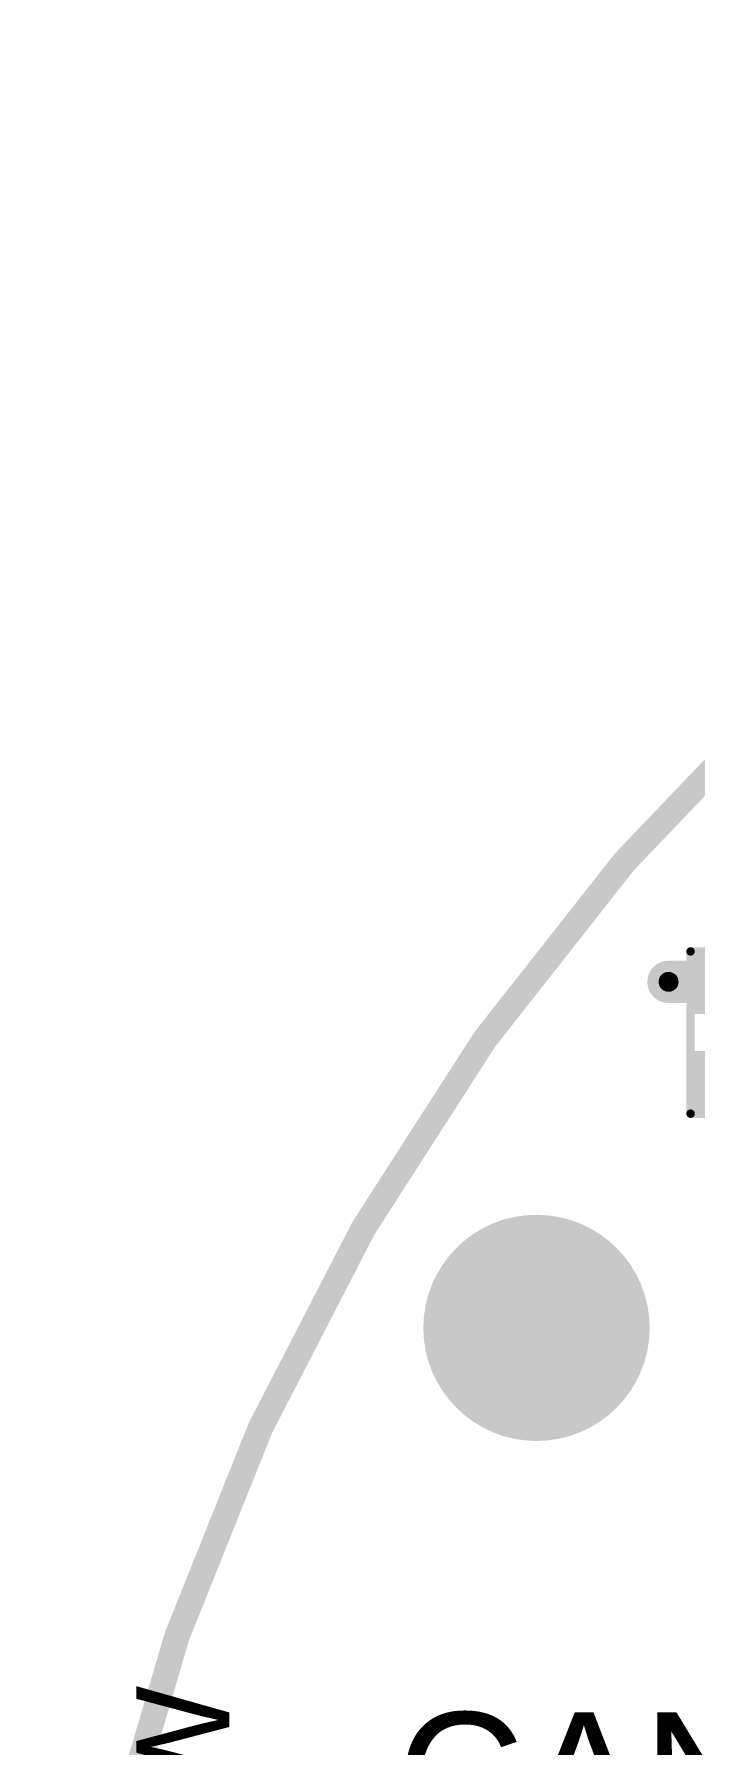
# Model space of a CAD drawing. Header units: millimetres. Extents: x -35.7 to 35.7, y -3.2 to 68.2.
# Drawn here: x -35.69 to -25.77, y 42.48 to 68.19 of the extents above; entities that cross this region are included whole.
import ezdxf

# ---------------------------------------------------------------- set-up
doc = ezdxf.new("R2010")
doc.units = ezdxf.units.MM
for name, color, linetype in [('BottomLayer', 5, 'Continuous'), ('BottomSolder', 6, 'Continuous'), ('Mechanical2', 216, 'Continuous'), ('MultiLayer', 9, 'Continuous'), ('PadHoleLayer', 156, 'Continuous'), ('TopLayer', 1, 'Continuous'), ('TopOverlay', 2, 'Continuous'), ('TopPaste', 8, 'Continuous'), ('TopSolder', 216, 'Continuous'), ('ViaHoleLayer', 16, 'Continuous')]:
    doc.layers.add(name, color=color, linetype=linetype)
doc.styles.add('Arial', font='', dxfattribs={"height": 0.2})
doc.styles.get('Arial').set_extended_font_data('Arial')

# ---------------------------------------------------------------- blocks, each defined once
blk = doc.blocks.new('RES0603_146')
at = {"layer": 'TopLayer'}
for points in [[(-0.381, 0.4445), (-0.381, -0.4445), (-1.143, -0.4445), (-1.143, 0.4445)], [(1.143, 0.4445), (1.143, -0.4445), (0.381, -0.4445), (0.381, 0.4445)]]:
    blk.add_hatch(color=1, dxfattribs=at).paths.add_polyline_path(points)
at = {"layer": 'TopPaste'}
for points in [[(-0.381, 0.4445), (-0.381, -0.4445), (-1.143, -0.4445), (-1.143, 0.4445)], [(1.143, 0.4445), (1.143, -0.4445), (0.381, -0.4445), (0.381, 0.4445)]]:
    blk.add_hatch(color=8, dxfattribs=at).paths.add_polyline_path(points)
at = {"layer": 'TopSolder'}
for points in [[(-0.2794, 0.5461), (-0.2794, -0.5461), (-1.2446, -0.5461), (-1.2446, 0.5461)], [(1.2446, 0.5461), (1.2446, -0.5461), (0.2794, -0.5461), (0.2794, 0.5461)]]:
    blk.add_hatch(color=216, dxfattribs=at).paths.add_polyline_path(points)
at = {"layer": 'TopOverlay', "const_width": 0.127}
for points in [[(1.2192, 0.5334), (-1.2192, 0.5334)], [(-1.2192, -0.5334), (-1.2192, 0.5334)], [(1.2192, -0.5334), (1.2192, 0.5334)], [(1.2192, -0.5334), (-1.2192, -0.5334)]]:
    blk.add_lwpolyline(points, dxfattribs=at)
at = {"layer": 'TopOverlay', "const_width": 0.0635}
for points in [[(-1.25095, 0.5334, 1), (-1.18745, 0.5334, 1)], [(-1.25095, 0.5334, 1), (-1.18745, 0.5334, 1)], [(1.18745, 0.5334, 1), (1.25095, 0.5334, 1)], [(1.18745, 0.5334, 1), (1.25095, 0.5334, 1)], [(-1.25095, -0.5334, 1), (-1.18745, -0.5334, 1)], [(-1.25095, -0.5334, 1), (-1.18745, -0.5334, 1)], [(1.18745, -0.5334, 1), (1.25095, -0.5334, 1)], [(1.18745, -0.5334, 1), (1.25095, -0.5334, 1)]]:
    blk.add_lwpolyline(points, format="xyb", close=True, dxfattribs=at)

msp = doc.modelspace()

# ---------------------------------------------------------------- hatches: boundary and pattern name
at = {"layer": 'BottomLayer'}
h = msp.add_hatch(color=5, dxfattribs=at)
edge = h.paths.add_edge_path()
edge.add_arc((-26.162, 53.95), 0.3, 0, 360)
h = msp.add_hatch(color=5, dxfattribs=at)
edge = h.paths.add_edge_path()
edge.add_arc((-28.146, 48.75), 1.5, 0, 360)
at = {"layer": 'BottomSolder'}
h = msp.add_hatch(color=6, dxfattribs=at)
edge = h.paths.add_edge_path()
edge.add_arc((-26.162, 53.95), 0.15, 0, 360)
h = msp.add_hatch(color=6, dxfattribs=at)
edge = h.paths.add_edge_path()
edge.add_arc((-28.146, 48.75), 1.602, 0, 360)
at = {"layer": 'MultiLayer'}
h = msp.add_hatch(color=9, dxfattribs=at)
edge = h.paths.add_edge_path()
edge.add_arc((-28.146, 48.75), 1.5, 0, 360)
at = {"layer": 'PadHoleLayer'}
h = msp.add_hatch(color=156, dxfattribs=at)
edge = h.paths.add_edge_path()
edge.add_arc((-28.146, 48.75), 1.7, 0, 360)
at = {"layer": 'TopLayer'}
h = msp.add_hatch(color=1, dxfattribs=at)
edge = h.paths.add_edge_path()
edge.add_arc((-26.162, 53.95), 0.3, 0, 360)
h = msp.add_hatch(color=1, dxfattribs=at)
edge = h.paths.add_edge_path()
edge.add_arc((-28.146, 48.75), 1.5, 0, 360)
at = {"layer": 'TopSolder'}
h = msp.add_hatch(color=216, dxfattribs=at)
edge = h.paths.add_edge_path()
edge.add_arc((-26.162, 53.95), 0.15, 0, 360)
h = msp.add_hatch(color=216, dxfattribs=at)
edge = h.paths.add_edge_path()
edge.add_arc((-28.146, 48.75), 1.602, 0, 360)
at = {"layer": 'ViaHoleLayer'}
h = msp.add_hatch(color=16, dxfattribs=at)
edge = h.paths.add_edge_path()
edge.add_arc((-26.162, 53.95), 0.15, 0, 360)

# ---------------------------------------------------------------- linework, layer by layer
at = {"layer": 'Mechanical2', "const_width": 0.381}
for points in [[(-30.744, 50.25, -0.267949), (0, 68)], [(-30.744, 14.75, -0.267949), (-30.744, 50.25)]]:
    msp.add_lwpolyline(points, format="xyb", dxfattribs=at)
at = {"layer": 'Mechanical2', "const_width": 0.191}
msp.add_lwpolyline([(-30.839, 50.25, 1), (-30.649, 50.25, 1)], format="xyb", close=True, dxfattribs=at)
msp.add_lwpolyline([(-30.839, 50.25, 1), (-30.649, 50.25, 1)], format="xyb", close=True, dxfattribs=at)
at = {"layer": 'TopLayer', "const_width": 0.635}
msp.add_lwpolyline([(-26.162, 53.95), (-25.324, 53.95)], dxfattribs=at)
at = {"layer": 'TopLayer', "const_width": 0.318}
msp.add_lwpolyline([(-26.321, 53.95, 1), (-26.003, 53.95, 1)], format="xyb", close=True, dxfattribs=at)

# ---------------------------------------------------------------- block references
at = {"rotation": 270}
msp.add_blockref('RES0603_146', (-25.298, 53.188), dxfattribs=at)

# ---------------------------------------------------------------- texts
at = {"layer": 'TopOverlay', "style": 'Arial'}
for s, height, rotation, p in [('For R_SW', 1.397, 90, (-32.759, 34.265)), ('CAN_IN', 1.905, 360, (-30.246, 41.067))]:
    msp.add_text(s, height=height, rotation=rotation, dxfattribs=at).set_placement(p)

doc.saveas('drawing.dxf')
